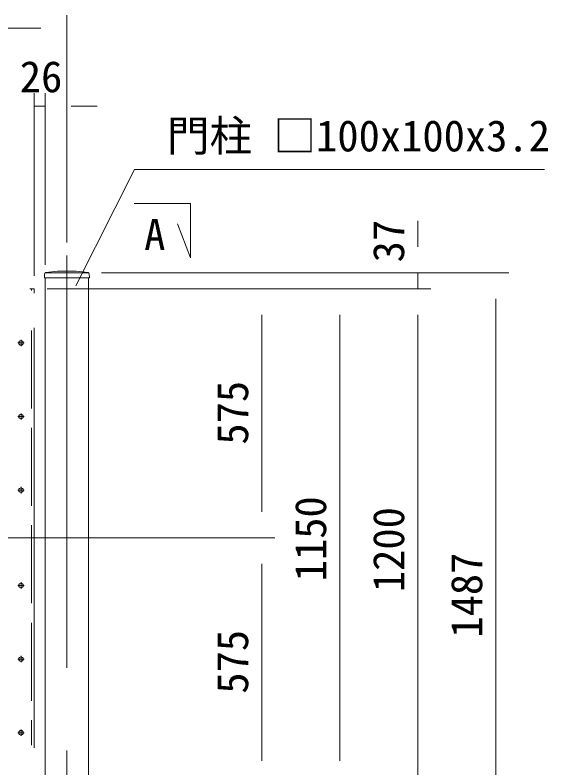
# Model space of a CAD drawing. Units: millimetres, scale not verified. Extents: x -6300 to 6300, y -4455 to 4455.
# Drawn here: x -779 to 451, y -634 to 1104 of the extents above; entities that cross this region are included whole.
import ezdxf
from ezdxf.enums import TextEntityAlignment as Align

# ---------------------------------------------------------------- set-up
doc = ezdxf.new("R2010")
doc.units = ezdxf.units.MM
doc.header["$LTSCALE"] = 30
doc.linetypes.add('DASHED', pattern=[7.5, 6, -1.5])
doc.linetypes.add('USER1', pattern=[50.8, 31.75, -6.35, 6.35, -6.35])
for name, color, linetype, lineweight in [('0-1_D-STR1', 1, 'Continuous', 18), ('0-2_D-BMK', 2, 'USER1', 13), ('0-6_D-STR-DIM', 7, 'Continuous', 9), ('0-8_D-STR-TXT', 7, 'Continuous', 9), ('0-9_D-STR3', 3, 'Continuous', 13)]:
    doc.layers.add(name, color=color, linetype=linetype, lineweight=lineweight)
doc.styles.add('ＭＳ ゴシック', font='')
doc.styles.get('ＭＳ ゴシック').set_extended_font_data('MS Gothic')

msp = doc.modelspace()

# ---------------------------------------------------------------- linework, layer by layer
at = {"layer": '0-1_D-STR1'}
for p, q in [((-711.06, 506.67), (-711.51, 497.16)), ((-709.5, 509.16), (-609.41, 509.16)), ((-680.91, 513.16), (-708.46, 509.5)), ((-680.91, 513.16), (-637.91, 513.16)), ((-637.91, 513.16), (-610.36, 509.5)), ((-607.76, 506.67), (-607.31, 497.16)), ((-711.51, 497.16), (-607.31, 497.16)), ((-609.41, 497.16), (-609.41, -977.84)), ((-745.41, 472.16), (-735.41, 472.16)), ((-735.41, 472.16), (-735.41, 462.16)), ((-735.41, 382.16), (-735.41, -587.84))]:
    msp.add_line(p, q, dxfattribs=at)
at = {"layer": '0-1_D-STR1', "linetype": 'DASHED'}
for p, q in [((-741.41, 472.16), (-741.41, 468.16)), ((-741.41, 376.16), (-741.41, -581.84))]:
    msp.add_line(p, q, dxfattribs=at)
at = {"layer": '0-1_D-STR1'}
msp.add_lwpolyline([(-609.41, -977.84), (-709.41, -977.84), (-709.41, 497.16)], dxfattribs=at)
for centre, start, end in [((-708.07, 506.53), 97.56971, 177.299), ((-610.76, 506.53), 2.701, 82.43029)]:
    msp.add_arc(centre, 3, start, end, dxfattribs=at)
at = {"layer": '0-2_D-BMK'}
for p, q in [((-659.41, 549.16), (-659.41, -1017.84)), ((-765.41, 339.72), (-765.41, 354.6)), ((-772.85, 347.16), (-757.97, 347.16)), ((-772.85, 177.16), (-757.97, 177.16)), ((-765.41, 169.72), (-765.41, 184.6)), ((-772.85, 7.16), (-757.97, 7.16)), ((-765.41, -0.28), (-765.41, 14.6)), ((-765.41, -220.28), (-765.41, -205.4)), ((-772.85, -212.84), (-757.97, -212.84)), ((-765.41, -390.28), (-765.41, -375.4)), ((-772.85, -382.84), (-757.97, -382.84)), ((-772.85, -552.84), (-757.97, -552.84)), ((-765.41, -560.28), (-765.41, -545.4))]:
    msp.add_line(p, q, dxfattribs=at)
at = {"layer": '0-6_D-STR-DIM'}
for p, q in [((-659.41, 579.16), (-659.41, 1104.2)), ((-719.41, 1074.2), (-3599.41, 1074.2)), ((-735.41, 502.16), (-735.41, 924.2)), ((-735.41, 502.16), (-735.41, 924.2)), ((-709.41, 527.16), (-709.41, 924.2)), ((-709.41, 894.2), (-735.41, 894.2)), ((-649.41, 894.2), (-589.41, 894.2)), ((150.59, 569.16), (150.59, 629.16)), ((-579.32, 509.16), (180.59, 509.16)), ((-579.32, 509.16), (360.59, 509.16)), ((150.59, 472.16), (150.59, 509.16)), ((-705.41, 472.16), (180.59, 472.16)), ((-579.41, 472.16), (-179.41, 472.16)), ((-579.41, 472.16), (0.59, 472.16)), ((-559.41, 472.16), (180.59, 472.16)), ((330.59, 449.16), (330.59, -917.84)), ((-209.41, 412.16), (-209.41, -42.84)), ((-29.41, 412.16), (-29.41, -617.84)), ((150.59, 412.16), (150.59, -667.84)), ((150.59, 412.16), (150.59, 352.16)), ((-1694.66, -102.84), (-179.41, -102.84)), ((-1694.66, -102.84), (-179.41, -102.84)), ((-209.41, -162.84), (-209.41, -617.84)), ((-29.41, -617.84), (-29.41, -557.84))]:
    msp.add_line(p, q, dxfattribs=at)
at = {"layer": '0-8_D-STR-TXT'}
msp.add_line((-374.54, 543.4), (-404.26, 622), dxfattribs=at)
for points in [[(443.04, 747.32), (-503.27, 747.32), (-638.96, 479.19)], [(-374.54, 543.4), (-374.54, 668.73), (-504.02, 668.73)]]:
    msp.add_lwpolyline(points, dxfattribs=at)
at = {"layer": '0-9_D-STR3'}
for centre in [(-765.41, 347.16), (-765.41, 177.16), (-765.41, 7.16), (-765.41, -212.84), (-765.41, -382.84), (-765.41, -552.84)]:
    msp.add_circle(centre, 5.25, dxfattribs=at)

# ---------------------------------------------------------------- texts
at = {"layer": '0-6_D-STR-DIM', "style": 'ＭＳ ゴシック'}
msp.add_text('26', height=72.14, dxfattribs=at).set_placement((-768.25, 904.33), align=Align.BOTTOM_LEFT)
for s, p in [('37', (140.47, 533.13)), ('575', (-219.53, 112.33)), ('1150', (-39.53, -203.19)), ('1200', (140.47, -228.19)), ('1487', (320.47, -333.34)), ('575', (-219.53, -462.67))]:
    msp.add_text(s, height=72.14, rotation=90, dxfattribs=at).set_placement(p, align=Align.BOTTOM_LEFT)
at = {"layer": '0-8_D-STR-TXT', "style": 'ＭＳ ゴシック'}
for s, p in [('門柱 □100x100x3.2', (-428.79, 767.72)), ('A', (-481.27, 539.82))]:
    msp.add_text(s, height=72.14, dxfattribs=at).set_placement(p, align=Align.BOTTOM_LEFT)

doc.saveas('drawing.dxf')
